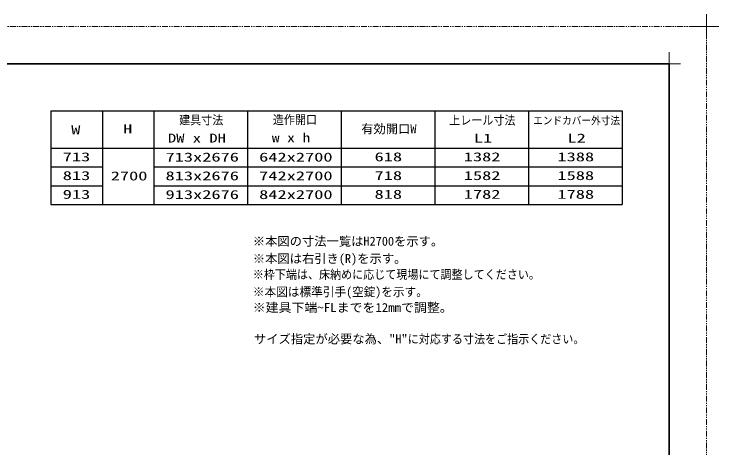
# Model space of a CAD drawing. Units: millimetres, scale not verified. Extents: x -1306 to 1306, y -607 to 607.
# Drawn here: x -352 to 400, y 144 to 607 of the extents above; entities that cross this region are included whole.
import ezdxf
from ezdxf.enums import TextEntityAlignment as Align

# ---------------------------------------------------------------- set-up
doc = ezdxf.new("R2010")
doc.units = ezdxf.units.MM
doc.header["$LTSCALE"] = 5
doc.linetypes.add('USER1', pattern=[2.5, 1.25, -0.25, 0.25, -0.25, 0.25, -0.25])
for name, color, linetype, lineweight in [('0-1_線(黄)', 2, 'Continuous', 15), ('0-3_陰線', 4, 'USER1', 9), ('0-D_線(白)', 7, 'Continuous', 30), ('1-4_DEFPOINTS', 7, 'Continuous', 5), ('1-7_図面枠', 7, 'Continuous', 35), ('1-8_一般', 7, 'Continuous', 5)]:
    doc.layers.add(name, color=color, linetype=linetype, lineweight=lineweight)
doc.styles.add('ＭＳ ゴシック', font='')
doc.styles.get('ＭＳ ゴシック').set_extended_font_data('MS Gothic')

# ---------------------------------------------------------------- blocks, each defined once
blk = doc.blocks.new('グループ-13-1')
at = {"layer": '1-8_一般'}
for p, q in [((62041.6, -14029.5), (62041.6, -13365.5)), ((61709.6, -13697.5), (62373.6, -13697.5))]:
    blk.add_line(p, q, dxfattribs=at)

msp = doc.modelspace()

# ---------------------------------------------------------------- linework, layer by layer
at = {"layer": '0-3_陰線'}
for p, q in [((387.036, 594), (-1292.964, 594)), ((387.036, -594), (387.036, 594))]:
    msp.add_line(p, q, dxfattribs=at)
at = {"layer": '0-D_線(白)'}
for p, q in [((-312.964, 504), (-312.964, 404)), ((-312.964, 504), (297.036, 504)), ((-257.964, 504), (-257.964, 404)), ((-202.964, 504), (-202.964, 404)), ((-102.964, 504), (-102.964, 404)), ((-2.964, 504), (-2.964, 404)), ((97.036, 504), (97.036, 404)), ((197.036, 504), (197.036, 404)), ((297.036, 504), (297.036, 404)), ((-312.964, 464), (297.036, 464)), ((-312.964, 444), (-257.964, 444)), ((-202.964, 444), (297.036, 444)), ((-312.964, 424), (-257.964, 424)), ((-202.964, 424), (297.036, 424)), ((-312.964, 404), (297.036, 404))]:
    msp.add_line(p, q, dxfattribs=at)
at = {"layer": '1-4_DEFPOINTS'}
for p, q in [((347.036, 541.55), (347.036, 566.45)), ((334.586, 554), (359.486, 554))]:
    msp.add_line(p, q, dxfattribs=at)
at = {"layer": '1-7_図面枠'}
msp.add_lwpolyline([(-1252.964, -554), (347.036, -554), (347.036, 554), (-1252.964, 554)], close=True, dxfattribs=at)

# ---------------------------------------------------------------- block references
at = {"layer": '0-3_陰線', "xscale": 0.04, "yscale": 0.04}
msp.add_blockref('グループ-13-1', (-2094.629, 1141.9), dxfattribs=at)

# ---------------------------------------------------------------- texts
at = {"layer": '0-1_線(黄)', "style": 'ＭＳ ゴシック'}
for s, height, width, p in [('建具寸法', 9.604, 0.9, (-175.965, 486.519)), ('造作開口', 9.604, 0.9, (-75.979, 486.873)), ('上レール寸法', 9.604, 0.9, (112.392, 486.326)), ('エンドカバー外寸法', 8.178, 0.9, (201.995, 487.047)), ('H', 9.604, 1.5, (-235.826, 476.887)), ('W', 9.604, 1.5, (-291.217, 475.906)), ('DW x DH', 9.621, 1.35, (-187.952, 467.19)), ('w x h', 9.621, 1.25, (-77.009, 467.615)), ('L1', 9.604, 1.5, (138.76, 467.19)), ('L2', 9.604, 1.5, (238.611, 467.19)), ('713', 9.604, 1.5, (-300.276, 447.121)), ('713x2676', 9.604, 1.5, (-190.524, 446.865)), ('642x2700', 9.604, 1.5, (-90.574, 446.865)), ('618', 9.604, 1.5, (32.673, 447.157)), ('1382', 9.604, 1.5, (127.908, 447.157)), ('1388', 9.604, 1.5, (227.908, 447.157)), ('813', 9.604, 1.5, (-300.276, 427.121)), ('2700', 9.604, 1.5, (-249.024, 426.763)), ('813x2676', 9.604, 1.5, (-190.524, 426.865)), ('742x2700', 9.604, 1.5, (-90.574, 426.865)), ('718', 9.604, 1.5, (32.673, 427.157)), ('1582', 9.604, 1.5, (127.908, 427.157)), ('1588', 9.604, 1.5, (227.908, 427.157)), ('913', 9.604, 1.5, (-300.276, 407.121)), ('913x2676', 9.604, 1.5, (-190.524, 406.865)), ('842x2700', 9.604, 1.5, (-90.574, 406.865)), ('818', 9.604, 1.5, (32.673, 407.157)), ('1782', 9.604, 1.5, (127.908, 407.157)), ('1788', 9.604, 1.5, (227.908, 407.157)), ('※枠下端は、床納めに応じて現場にて調整してください。', 9.604, 0.9, (-97.342, 321.608)), ('※本図は標準引手(空錠)を示す。', 9.621, 0.95, (-97.342, 303.037)), ('※建具下端~FLまでを12mmで調整。', 9.621, 1.05, (-97.342, 286.225)), ('に対応する寸法をご指示ください。', 9.604, 0.9, (68.12, 252.654))]:
    msp.add_text(s, height=height, dxfattribs=dict(at, width=width)).set_placement(p, align=Align.BOTTOM_LEFT)
for s, p in [('有効開口W', (18.367, 477.066)), ('※本図の寸法一覧はH2700を示す。', (-97.342, 357.028)), ('※本図は右引き(R)を示す。', (-97.342, 338.457)), ('サイズ指定が必要な為、"H"', (-96.072, 252.654))]:
    msp.add_text(s, height=9.621, dxfattribs=at).set_placement(p, align=Align.BOTTOM_LEFT)

doc.saveas('drawing.dxf')
